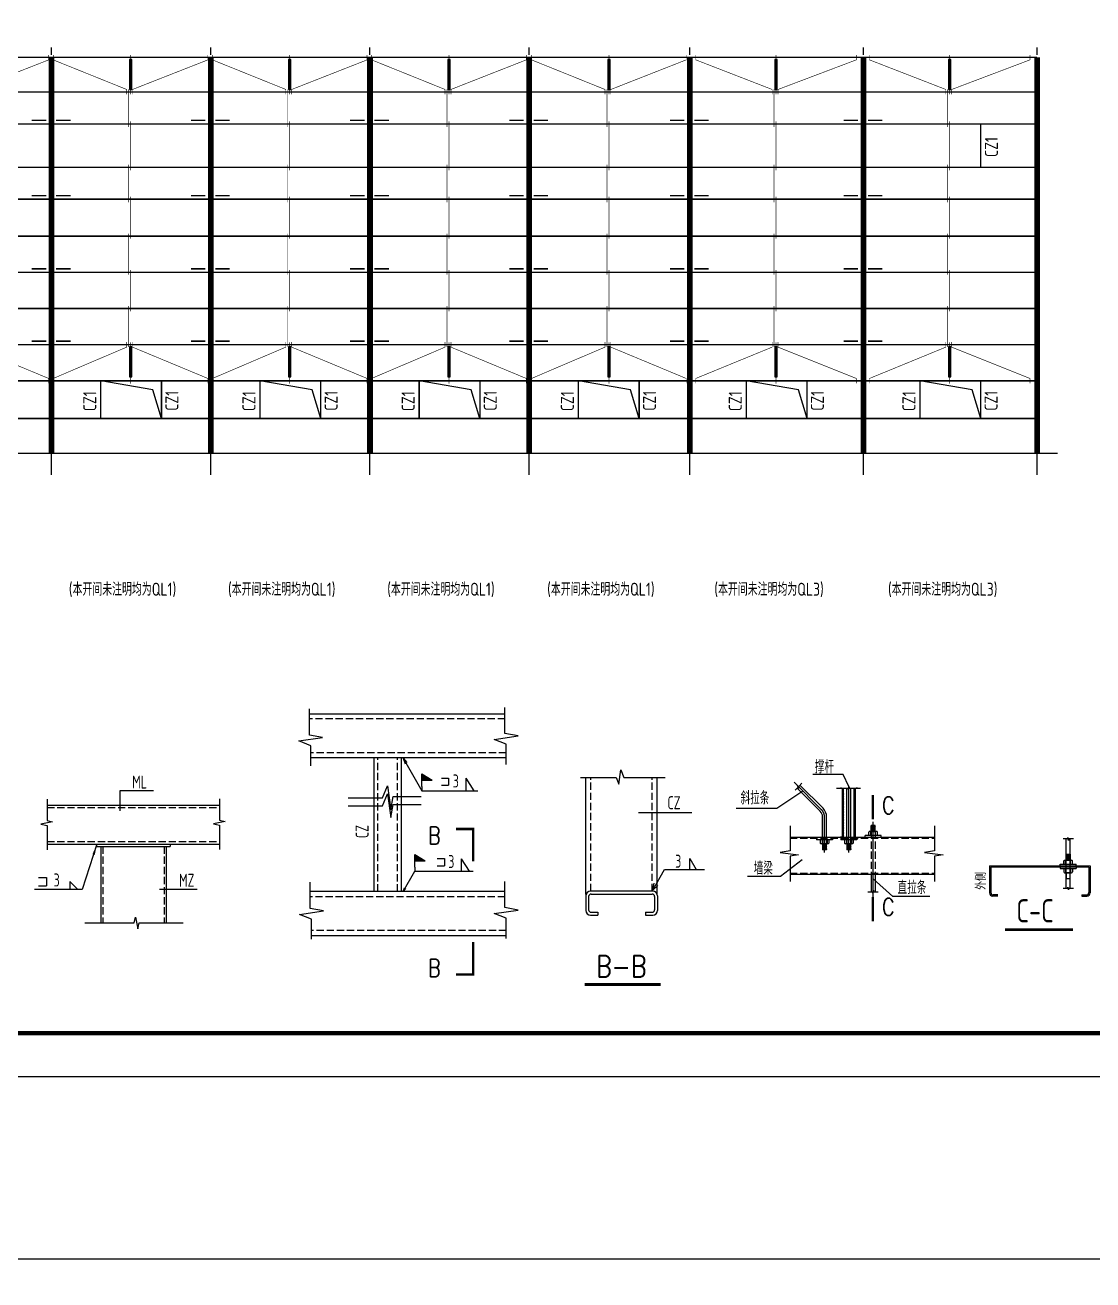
# Model space of a CAD drawing. Extents: x 9752569 to 9923256, y 1590558 to 2510207.
# Drawn here: x 9836714 to 9873603, y 1849983 to 1893345 of the extents above; entities that cross this region are included whole.
import ezdxf
from ezdxf.enums import TextEntityAlignment as Align

# ---------------------------------------------------------------- set-up
doc = ezdxf.new("R2010")
doc.units = 0
doc.header["$LTSCALE"] = 1000
doc.header["$MEASUREMENT"] = 0
for name, pattern in [('DASH', [0.35, 0.25, -0.1]), ('DASHDOT', [25.4, 12.7, -6.35, 0, -6.35]), ('DOTE', [2.42, 2, -0.2, 0.02, -0.2])]:
    doc.linetypes.add(name, pattern=pattern)
doc.layers.get('0').update_dxf_attribs({"linetype": 'CONTINUOUS'})
for name, color, linetype in [('03', 3, 'CONTINUOUS'), ('D', 4, 'CONTINUOUS'), ('DHX', 1, 'DASHDOT'), ('DIM', 3, 'CONTINUOUS'), ('DOTE', 8, 'DOTE'), ('L3', 3, 'CONTINUOUS'), ('PUB_TEXT', 7, 'CONTINUOUS'), ('PUB_TITLE', 4, 'CONTINUOUS'), ('WINDOW', 4, 'CONTINUOUS'), ('一般文字', 6, 'CONTINUOUS'), ('屋面隅撑', 6, 'CONTINUOUS'), ('柱', 2, 'CONTINUOUS'), ('标注文字', 3, 'CONTINUOUS'), ('梁', 4, 'CONTINUOUS'), ('檩条拉条', 1, 'CONTINUOUS'), ('洞口边线', 6, 'CONTINUOUS')]:
    doc.layers.add(name, color=color, linetype=linetype)
doc.styles.add('_HZTXT', font='atssdeng.shx', dxfattribs={"width": 0.8, "bigfont": 'atssdchn.shx'})
doc.styles.add('_TXT', font='SIMPLEX.shx', dxfattribs={"width": 0.6})
doc.styles.add('ROMANS', font='romans.shx', dxfattribs={"width": 0.75, "height": 300, "bigfont": 'hztxt.shx'})
doc.styles.add('TSSD_REIN', font='atssdeng.shx', dxfattribs={"width": 0.7, "bigfont": 'atssdchn.shx'})

# ---------------------------------------------------------------- blocks, each defined once
blk = doc.blocks.new('*X42')
at = {"color": 0}
for p, q in [((20847, 8048), (20858, 8059)), ((20849, 8033), (20878, 8062)), ((20851, 8017), (20898, 8064)), ((20861, 8009), (20918, 8066)), ((20881, 8012), (20920, 8050)), ((20901, 8014), (20922, 8035)), ((20921, 8017), (20924, 8019))]:
    blk.add_line(p, q, dxfattribs=at)
blk = doc.blocks.new('*X41')
at = {"color": 0}
for p, q in [((20622, 8017), (20636, 8031)), ((20624, 8002), (20656, 8034)), ((20626, 7986), (20676, 8036)), ((20639, 7981), (20692, 8035)), ((20659, 7984), (20694, 8020)), ((20679, 7986), (20696, 8004))]:
    blk.add_line(p, q, dxfattribs=at)
blk = doc.blocks.new('*X43')
at = {"color": 0}
for p, q in [((22073, 7790), (22086, 7802)), ((22085, 7787), (22100, 7802)), ((22099, 7787), (22114, 7802)), ((22113, 7787), (22128, 7802)), ((22127, 7787), (22142, 7802)), ((22142, 7787), (22157, 7802)), ((22156, 7787), (22171, 7802)), ((22170, 7787), (22185, 7802)), ((22184, 7787), (22199, 7802)), ((22198, 7787), (22213, 7802)), ((22212, 7787), (22227, 7802)), ((22226, 7787), (22241, 7802)), ((22241, 7787), (22256, 7802)), ((22255, 7787), (22270, 7802)), ((22269, 7787), (22284, 7802)), ((22283, 7787), (22298, 7802)), ((22297, 7787), (22312, 7802)), ((22311, 7787), (22326, 7802)), ((22325, 7787), (22340, 7802)), ((22340, 7787), (22355, 7802)), ((22354, 7787), (22369, 7802)), ((22368, 7787), (22383, 7802)), ((22382, 7787), (22397, 7802)), ((22396, 7787), (22411, 7802)), ((22410, 7787), (22425, 7802)), ((22424, 7787), (22439, 7802)), ((22439, 7787), (22454, 7802)), ((22453, 7787), (22468, 7802)), ((22467, 7787), (22482, 7802)), ((22481, 7787), (22496, 7802)), ((22495, 7787), (22510, 7802)), ((22509, 7787), (22524, 7802)), ((22523, 7787), (22538, 7802)), ((22538, 7787), (22553, 7802)), ((22552, 7787), (22567, 7802)), ((22566, 7787), (22581, 7802)), ((22580, 7787), (22595, 7802)), ((22594, 7787), (22609, 7802)), ((22608, 7787), (22623, 7802)), ((22622, 7787), (22626, 7791))]:
    blk.add_line(p, q, dxfattribs=at)
blk = doc.blocks.new('*X44')
at = {"color": 0}
for p, q in [((20622, 8017), (20636, 8031)), ((20624, 8002), (20656, 8034)), ((20626, 7986), (20676, 8036)), ((20639, 7981), (20692, 8035)), ((20659, 7984), (20694, 8020)), ((20679, 7986), (20696, 8004))]:
    blk.add_line(p, q, dxfattribs=at)
blk = doc.blocks.new('XHFY')
for p, q in [((0, 2.53), (0, 4.03)), ((0, 4.03), (2.5, 2.53)), ((0, 1.03), (0, 2.53)), ((0, 2.53), (2.5, 2.53)), ((0, 1.03), (0, 0))]:
    blk.add_line(p, q)
for points in [[(2.5, 2.53), (0, 2.53), (0, 4.03), (2.5, 2.53)], [(0, 4.03), (2.5, 2.53), (0, 4.03), (2.5, 2.53)], [(2.5, 2.53), (0, 2.53), (0, 4.03), (0, 2.53)]]:
    blk.add_solid(points)

msp = doc.modelspace()

# ---------------------------------------------------------------- linework, layer by layer
msp.add_line((9820262.2, 1878550.3), (9872386, 1878550.3))
at = {"const_width": 93.3}
msp.add_lwpolyline([(9856043.6, 1860190.9), (9858667.6, 1860190.9)], dxfattribs=at)
at = {"layer": '03', "const_width": 84.7}
for points in [[(9866003.1, 1866740.7), (9866003.1, 1865900.9)], [(9852194, 1864442.5), (9852194, 1865563), (9851601.1, 1865563)], [(9866003.1, 1862377.6), (9866003.1, 1863217.4)], [(9852194, 1861654), (9852194, 1860533.5), (9851601.1, 1860533.5)]]:
    msp.add_lwpolyline(points, dxfattribs=at)
at = {"layer": 'D'}
for p, q in [((9846539.2, 1868812.6), (9846539.2, 1869715.2)), ((9846539.2, 1869546.8), (9853292.1, 1869546.8)), ((9853292.1, 1868865), (9853292.1, 1869767.6)), ((9846169.7, 1868607.5), (9846990.8, 1868730.6)), ((9846580.3, 1868443.4), (9846169.7, 1868607.5)), ((9846990.8, 1868730.6), (9846539.2, 1868812.6)), ((9852922.6, 1868659.9), (9853743.7, 1868783)), ((9853333.1, 1868495.8), (9852922.6, 1868659.9)), ((9853743.7, 1868783), (9853292.1, 1868865)), ((9853333.1, 1867798.4), (9853333.1, 1868495.8)), ((9846580.3, 1867746), (9846580.3, 1868443.4)), ((9853335.5, 1868019.3), (9846580.3, 1868019.3)), ((9848770, 1863402.9), (9848770, 1868019.3)), ((9849717.7, 1863402.9), (9849717.7, 1868019.3)), ((9849773.2, 1868007.1), (9850420.3, 1866886.3)), ((9849773.2, 1868007.1), (9849902.6, 1867863.7)), ((9849773.2, 1868007.1), (9849843.6, 1867813.2)), ((9851094, 1867326.7), (9851344.8, 1867326.7)), ((9851344.8, 1867326.7), (9851344.8, 1867075.8)), ((9851937.6, 1867317.8), (9851937.6, 1866886.2)), ((9851937.6, 1867317.8), (9852213.6, 1866886.2)), ((9855899.9, 1867345), (9857139.1, 1867345)), ((9856090.9, 1863299.9), (9856090.9, 1867345)), ((9857139.1, 1867345), (9857226.3, 1867113.4)), ((9857226.3, 1867113.4), (9857296, 1867606.3)), ((9857296, 1867606.3), (9857400.6, 1867345)), ((9857400.6, 1867345), (9858829.4, 1867345)), ((9858553.8, 1863300), (9858553.8, 1867345)), ((9864974.5, 1867442.8), (9863923.4, 1867442.8)), ((9865172.6, 1867029.2), (9864974.5, 1867442.8)), ((9839993.9, 1866195.4), (9839993.9, 1866899.6)), ((9839993.9, 1866899.6), (9841151.9, 1866899.6)), ((9849065.9, 1866641), (9849230, 1867051.5)), ((9849065.9, 1866367.1), (9849230, 1866777.7)), ((9849230, 1867051.5), (9849353.1, 1866230.4)), ((9849230, 1866777.7), (9849353.1, 1865956.6)), ((9850420.4, 1866886.2), (9852349.5, 1866886.2)), ((9851094, 1867075.8), (9851344.8, 1867075.8)), ((9863582.8, 1866876.7), (9862682.3, 1866275.7)), ((9863419.4, 1867009.9), (9863315.5, 1866905.9)), ((9864180.7, 1866180.4), (9863385, 1866975.4)), ((9863459.6, 1866980.6), (9863401.9, 1867068)), ((9863401.9, 1867068), (9863445.6, 1867036.1)), ((9863419.4, 1867009.9), (9863459.6, 1866980.6)), ((9863445.6, 1867036.1), (9863553.3, 1867144)), ((9864279.6, 1866279.4), (9863483.9, 1867074.5)), ((9864747.8, 1866970.3), (9865152.2, 1866970.3)), ((9864920.6, 1866970.3), (9864878.6, 1866970.3)), ((9864948.6, 1865287.6), (9864948.6, 1866970.3)), ((9864990.6, 1865287.6), (9864990.6, 1866970.3)), ((9865102.6, 1865287.6), (9865102.6, 1866970.3)), ((9865152.2, 1866970.3), (9865159, 1866921.2)), ((9865159, 1866921.2), (9865180, 1867023.8)), ((9865180, 1867023.8), (9865188.4, 1866970.3)), ((9865188.4, 1866970.3), (9865571.3, 1866970.3)), ((9865242.5, 1865287.6), (9865242.5, 1866970.3)), ((9865354.5, 1865287.6), (9865354.5, 1866970.3)), ((9865396.5, 1865287.6), (9865396.5, 1866970.3)), ((9865466.5, 1866970.3), (9865424.5, 1866970.3)), ((9837474.8, 1866592.1), (9837474.8, 1865856.6)), ((9837474.8, 1866393.1), (9843432.2, 1866393.1)), ((9843432.2, 1866605.2), (9843432.2, 1865869.7)), ((9847874.5, 1866641), (9849065.9, 1866641)), ((9847874.5, 1866367.1), (9849065.9, 1866367.1)), ((9849353.1, 1866230.4), (9849435.2, 1866682)), ((9849353.1, 1865956.6), (9849435.2, 1866408.2)), ((9849435.2, 1866682), (9850400.6, 1866682)), ((9849435.2, 1866408.2), (9850400.6, 1866408.2)), ((9857902.9, 1866132.1), (9859744, 1866132.1)), ((9862682.3, 1866275.7), (9861277.1, 1866275.7)), ((9864262.8, 1865287.6), (9864262.8, 1865982.4)), ((9864402.7, 1865287.6), (9864402.7, 1865982.4)), ((9837665.2, 1865809.3), (9837263.1, 1865727.5)), ((9837263.1, 1865727.5), (9837474.8, 1865687.3)), ((9837474.8, 1865856.6), (9837665.2, 1865809.3)), ((9837474.8, 1865687.3), (9837474.8, 1864840.9)), ((9843622.7, 1865822.4), (9843220.6, 1865740.6)), ((9843220.6, 1865740.6), (9843432.2, 1865700.5)), ((9843432.2, 1865869.7), (9843622.7, 1865822.4)), ((9843432.2, 1865700.5), (9843432.2, 1864854)), ((9863139.7, 1865673.8), (9863139.7, 1864810.5)), ((9865864, 1865343.6), (9865864, 1865455.6)), ((9866132.7, 1865483.6), (9865892, 1865483.6)), ((9865926.7, 1865343.6), (9865926.7, 1865483.6)), ((9866082.3, 1865686.5), (9865942.4, 1865686.5)), ((9865942.4, 1865483.6), (9865942.4, 1865686.5)), ((9865942.4, 1865686.5), (9865942.4, 1865483.6)), ((9865942.4, 1865483.6), (9866082.3, 1865483.6)), ((9866082.3, 1865483.6), (9866082.3, 1865686.5)), ((9866098, 1865343.6), (9866098, 1865483.6)), ((9866160.7, 1865343.6), (9866160.7, 1865455.6)), ((9868131.6, 1865673.8), (9868131.6, 1864810.5)), ((9837474.8, 1865044.1), (9843432.2, 1865044.1)), ((9839196.7, 1865044.1), (9838691.1, 1863470.1)), ((9839185.5, 1865044.1), (9839185.5, 1864959.5)), ((9841725.1, 1865044.1), (9841725.1, 1864959.5)), ((9863139.7, 1865287.6), (9868131.6, 1865287.6)), ((9864052.8, 1865245.6), (9864052.8, 1865189.6)), ((9864612.7, 1865189.6), (9864052.8, 1865189.6)), ((9864184.4, 1865189.6), (9864184.4, 1865077.7)), ((9864453.1, 1865049.7), (9864212.4, 1865049.7)), ((9864247.1, 1865189.6), (9864247.1, 1865049.7)), ((9864262.8, 1865287.6), (9864264.1, 1864846.7)), ((9864262.8, 1865049.7), (9864402.7, 1865049.7)), ((9864402.7, 1864846.7), (9864402.7, 1865287.6)), ((9864418.4, 1865189.6), (9864418.4, 1865049.7)), ((9864481.1, 1865189.6), (9864481.1, 1865077.7)), ((9864612.7, 1865245.6), (9864612.7, 1865189.6)), ((9864920.6, 1865287.6), (9864878.6, 1865287.6)), ((9864892.6, 1865245.6), (9864892.6, 1865189.6)), ((9865452.5, 1865189.6), (9864892.6, 1865189.6)), ((9865024.2, 1865189.6), (9865024.2, 1865077.7)), ((9865292.9, 1865049.7), (9865052.2, 1865049.7)), ((9865086.9, 1865189.6), (9865086.9, 1865049.7)), ((9865102.6, 1865287.6), (9865103.9, 1864846.7)), ((9865102.6, 1865049.7), (9865242.5, 1865049.7)), ((9865242.5, 1864846.7), (9865242.5, 1865287.6)), ((9865258.2, 1865189.6), (9865258.2, 1865049.7)), ((9865320.9, 1865189.6), (9865320.9, 1865077.7)), ((9865452.5, 1865245.6), (9865452.5, 1865189.6)), ((9866292.3, 1865343.6), (9865732.4, 1865343.6)), ((9865732.4, 1865287.6), (9865732.4, 1865343.6)), ((9866292.3, 1865287.6), (9866292.3, 1865343.6)), ((9872732.3, 1865221.1), (9872579.9, 1865221.1)), ((9872678.2, 1864488), (9872678.2, 1865221.1)), ((9872740.7, 1865274.5), (9872732.3, 1865221.1)), ((9872761.8, 1865171.9), (9872740.7, 1865274.5)), ((9872768.5, 1865221.1), (9872761.8, 1865171.9)), ((9872932.4, 1865221.1), (9872768.5, 1865221.1)), ((9872818.2, 1864488), (9872818.2, 1865221.1)), ((9839185.5, 1864959.5), (9841725.1, 1864959.5)), ((9839326.6, 1864959.5), (9839326.6, 1862323.9)), ((9841584, 1864959.5), (9841584, 1862323.9)), ((9863139.7, 1864810.5), (9862797.6, 1864755.3)), ((9862797.6, 1864755.3), (9863438, 1864673.3)), ((9863438, 1864673.3), (9863139.7, 1864621.7)), ((9863139.7, 1864621.7), (9863139.7, 1863750.5)), ((9864402.7, 1864846.7), (9864262.8, 1864846.7)), ((9865242.5, 1864846.7), (9865102.6, 1864846.7)), ((9868131.6, 1864810.5), (9867789.6, 1864755.3)), ((9867789.6, 1864755.3), (9868430, 1864673.3)), ((9868430, 1864673.3), (9868131.6, 1864621.7)), ((9868131.6, 1864621.7), (9868131.6, 1863750.5)), ((9872678.2, 1864488), (9872678.2, 1864690.9)), ((9872678.2, 1864690.9), (9872818.2, 1864690.9)), ((9872818.2, 1864690.9), (9872818.2, 1864488)), ((9850952.6, 1864543.7), (9851203.5, 1864543.7)), ((9850952.6, 1864292.9), (9851203.5, 1864292.9)), ((9851203.5, 1864543.7), (9851203.5, 1864292.9)), ((9851781.1, 1864534.8), (9851781.1, 1864103.3)), ((9851781.1, 1864534.8), (9852057, 1864103.3)), ((9858398.7, 1863446.1), (9858806.8, 1864165.4)), ((9858806.8, 1864165.4), (9860186.6, 1864165.4)), ((9859682.4, 1864165.4), (9859682.4, 1864542.9)), ((9859682.4, 1864542.9), (9859897, 1864165.4)), ((9870034.9, 1864292), (9870034.9, 1863354.2)), ((9870034.9, 1864292), (9873504.8, 1864292)), ((9870076.9, 1864250), (9870076.9, 1863368.2)), ((9873462.8, 1864250), (9870076.9, 1864250)), ((9872468.2, 1864348), (9873028.1, 1864348)), ((9872468.2, 1864292), (9872468.2, 1864348)), ((9872468.2, 1864250), (9872468.2, 1864194.1)), ((9872468.2, 1864194.1), (9873028.1, 1864194.1)), ((9872599.8, 1864348), (9872599.8, 1864460)), ((9872599.8, 1864194.1), (9872599.8, 1864082.1)), ((9872627.8, 1864488), (9872868.5, 1864488)), ((9872662.5, 1864348), (9872662.5, 1864488)), ((9872662.5, 1864194.1), (9872662.5, 1864054.1)), ((9872678.2, 1864054.1), (9872678.2, 1864488)), ((9872818.2, 1864488), (9872678.2, 1864488)), ((9872818.2, 1864054.1), (9872818.2, 1864488)), ((9872833.8, 1864348), (9872833.8, 1864488)), ((9872833.8, 1864194.1), (9872833.8, 1864054.1)), ((9872896.5, 1864348), (9872896.5, 1864460)), ((9872896.5, 1864194.1), (9872896.5, 1864082.1)), ((9873028.1, 1864292), (9873028.1, 1864348)), ((9873028.1, 1864250), (9873028.1, 1864194.1)), ((9873462.8, 1864250), (9873462.8, 1863368.2)), ((9873504.8, 1864292), (9873504.8, 1863354.2)), ((9837174.4, 1863887.8), (9837456.5, 1863887.8)), ((9837456.5, 1863887.8), (9837456.5, 1863605.6)), ((9838536, 1863470.1), (9838253.9, 1863752.3)), ((9838253.9, 1863752.3), (9838253.9, 1863470.1)), ((9846566.6, 1862820.1), (9846566.6, 1863722.6)), ((9849772.6, 1863402.9), (9850176.9, 1864103.3)), ((9850176.9, 1864103.3), (9852189.4, 1864103.3)), ((9853292.1, 1862847.1), (9853292.1, 1863749.7)), ((9862811.7, 1863925.8), (9861668.8, 1863925.8)), ((9863139.7, 1863999.9), (9868131.6, 1863999.9)), ((9865942.4, 1863999.9), (9865942.4, 1863393.5)), ((9866012.4, 1863838.1), (9866695.1, 1863232.1)), ((9866082.3, 1863999.9), (9866082.3, 1863393.5)), ((9872627.8, 1864054.1), (9872868.5, 1864054.1)), ((9872818.2, 1864054.1), (9872678.2, 1864054.1)), ((9872678.2, 1864054.1), (9872678.2, 1863851.1)), ((9872678.2, 1863506.3), (9872678.2, 1864054.1)), ((9872678.2, 1863851.1), (9872818.2, 1863851.1)), ((9872818.2, 1863851.1), (9872818.2, 1864054.1)), ((9872818.2, 1863506.3), (9872818.2, 1864054.1)), ((9838691.1, 1863470.1), (9837034.7, 1863470.1)), ((9837174.4, 1863605.6), (9837456.5, 1863605.6)), ((9842656.3, 1863479.2), (9841351.5, 1863479.2)), ((9853292.1, 1863402.9), (9846579.5, 1863402.9)), ((9849772.6, 1863402.9), (9849818.6, 1863536.1)), ((9849772.6, 1863402.9), (9849865.2, 1863505.7)), ((9858394.8, 1863417.9), (9856257, 1863417.9)), ((9856266.5, 1863318.2), (9858378.2, 1863318.2)), ((9858398.7, 1863446.1), (9858448.6, 1863691.2)), ((9858398.7, 1863446.1), (9858577.9, 1863616.8)), ((9865828.1, 1863393.5), (9865992, 1863393.5)), ((9865992, 1863393.5), (9865998.8, 1863344.4)), ((9865998.8, 1863344.4), (9866019.8, 1863447)), ((9866019.8, 1863447), (9866028.2, 1863393.5)), ((9866028.2, 1863393.5), (9866180.6, 1863393.5)), ((9870314.8, 1863284.3), (9870160.9, 1863284.3)), ((9872732.3, 1863506.3), (9872579.9, 1863506.3)), ((9872740.7, 1863559.7), (9872732.3, 1863506.3)), ((9872761.8, 1863457.1), (9872740.7, 1863559.7)), ((9872768.5, 1863506.3), (9872761.8, 1863457.1)), ((9872932.4, 1863506.3), (9872768.5, 1863506.3)), ((9873224.9, 1863284.3), (9873378.9, 1863284.3)), ((9873224.9, 1863284.3), (9873224.9, 1863242.3)), ((9853743.7, 1862765), (9853292.1, 1862847.1)), ((9856083.8, 1863251.7), (9856083.8, 1862753.4)), ((9856183.5, 1863235.1), (9856183.5, 1862770)), ((9858461.2, 1863235.1), (9858461.2, 1862770)), ((9858560.9, 1863251.7), (9858560.9, 1862753.4)), ((9867965.8, 1863232.1), (9866695.1, 1863232.1)), ((9870314.8, 1863242.3), (9870146.9, 1863242.3)), ((9873224.9, 1863242.3), (9873392.9, 1863242.3)), ((9840482.1, 1862323.9), (9840529.5, 1862514.4)), ((9840529.5, 1862514.4), (9840611.3, 1862112.3)), ((9846197.1, 1862615), (9847018.2, 1862738)), ((9846607.7, 1862450.8), (9846197.1, 1862615)), ((9847018.2, 1862738), (9846566.6, 1862820.1)), ((9846607.7, 1861753.4), (9846607.7, 1862450.8)), ((9852922.6, 1862642), (9853743.7, 1862765)), ((9853333.1, 1862477.9), (9852922.6, 1862642)), ((9853333.1, 1861780.4), (9853333.1, 1862477.9)), ((9856249.9, 1862587.3), (9856499.1, 1862587.3)), ((9856266.5, 1862686.9), (9856499.1, 1862686.9)), ((9856499.1, 1862686.9), (9856499.1, 1862587.3)), ((9858145.6, 1862686.9), (9858378.2, 1862686.9)), ((9858145.6, 1862686.9), (9858145.6, 1862587.3)), ((9858145.6, 1862587.3), (9858394.8, 1862587.3)), ((9838773.2, 1862323.9), (9840482.1, 1862323.9)), ((9840611.3, 1862112.3), (9840651.4, 1862323.9)), ((9840651.4, 1862323.9), (9842176.3, 1862323.9)), ((9853335.5, 1861875.5), (9846607.7, 1861875.5))]:
    msp.add_line(p, q, dxfattribs=at)
at = {"layer": 'D', "linetype": 'DASH'}
for p, q in [((9853292.1, 1869367.1), (9846550, 1869367.1)), ((9853333.1, 1868199), (9846580.3, 1868199)), ((9848897.7, 1863402.9), (9848897.7, 1868019.3)), ((9849583, 1863402.9), (9849583, 1868019.3)), ((9856257, 1863417.9), (9856257, 1867345)), ((9858378.6, 1863417.9), (9858378.6, 1867345)), ((9837474.8, 1866308.5), (9843432.2, 1866308.5)), ((9865942.4, 1865483.6), (9865942.4, 1863999.9)), ((9866082.3, 1865483.6), (9866082.3, 1863999.9)), ((9837474.8, 1865128.8), (9843432.2, 1865128.8)), ((9863139.7, 1865245.6), (9868131.6, 1865245.6)), ((9839397.1, 1864959.5), (9839397.1, 1862323.9)), ((9841513.5, 1864959.5), (9841513.5, 1862323.9)), ((9863139.7, 1864037.9), (9868131.6, 1864037.9)), ((9853292.1, 1863223.2), (9846566.6, 1863223.2)), ((9853333.1, 1862055.2), (9846607.7, 1862055.2))]:
    msp.add_line(p, q, dxfattribs=at)
at = {"layer": 'D'}
msp.add_lwpolyline([(9839196.7, 1865044.1, 0, 84.7, 0), (9839081, 1864683.9, 84.7, 84.7, 0)], format="xyseb", dxfattribs=at)
for centre, radius, start, end in [((9850420.4, 1866886.4), 0.18, 210, 270), ((9863982.8, 1865982.4), 279.9, 0, 45.02515), ((9863982.8, 1865982.4), 419.9, 0, 45.02515), ((9865892, 1865455.6), 28, 90, 180), ((9866132.7, 1865455.6), 28, 0, 90), ((9866132.7, 1865455.6), 28, 0, 90), ((9864212.4, 1865077.7), 28, 180, 270), ((9864453.1, 1865077.7), 28, 270, 0), ((9864453.1, 1865077.7), 28, 270, 0), ((9865052.2, 1865077.7), 28, 180, 270), ((9865292.9, 1865077.7), 28, 270, 0), ((9865292.9, 1865077.7), 28, 270, 0), ((9872627.8, 1864460), 28, 90, 180), ((9872627.8, 1864460), 28, 90, 180), ((9872868.5, 1864460), 28, 0, 90), ((9872627.8, 1864082.1), 28, 180, 270), ((9872627.8, 1864082.1), 28, 180, 270), ((9872868.5, 1864082.1), 28, 270, 0), ((9856249.9, 1863251.7), 166.1, 90, 180), ((9856266.5, 1863235.1), 83.1, 90, 180), ((9858378.2, 1863235.1), 83.1, 0, 90), ((9858394.8, 1863251.7), 166.1, 0, 90), ((9870146.9, 1863354.2), 112, 180, 270), ((9870160.9, 1863368.2), 84, 180, 270), ((9873378.9, 1863368.2), 84, 270, 0), ((9873392.9, 1863354.2), 112, 270, 0), ((9856249.9, 1862753.4), 166.1, 180, 270), ((9856266.5, 1862770), 83.1, 180, 270), ((9858378.2, 1862770), 83.1, 270, 0), ((9858394.8, 1862753.4), 166.1, 270, 0)]:
    msp.add_arc(centre, radius, start, end, dxfattribs=at)
at = {"layer": 'DHX'}
for p, q in [((9864230.2, 1866229.9), (9863279.8, 1867179.4)), ((9865172.6, 1864752.6), (9865172.6, 1867029.2)), ((9864332.7, 1864752.6), (9864332.7, 1865982.4)), ((9866012.4, 1863222.7), (9866012.4, 1865807))]:
    msp.add_line(p, q, dxfattribs=at)
msp.add_arc((9863982.8, 1865982.4), 349.9, 0, 45.02515, dxfattribs=at)
at = {"layer": 'DIM'}
msp.add_line((9863555.2, 1864496.4), (9862811.7, 1863925.8), dxfattribs=at)
at = {"layer": 'DOTE'}
for p, q in [((9837627.4, 1877800.3), (9837627.4, 1892574.5)), ((9843127.4, 1877800.3), (9843127.4, 1892574.5)), ((9848627.4, 1877800.3), (9848627.4, 1892574.5)), ((9854127.4, 1877800.3), (9854127.4, 1892574.5)), ((9859677.4, 1877800.3), (9859677.4, 1892574.5)), ((9865677.4, 1877800.3), (9865677.4, 1892574.5)), ((9871677.4, 1877800.3), (9871677.4, 1892574.5))]:
    msp.add_line(p, q, dxfattribs=at)
at = {"layer": 'PUB_TITLE'}
for points in [[(9811805.5, 1857007.7), (9923255.5, 1857007.7), (9923255.5, 1920007.7), (9811805.5, 1920007.7)], [(9811805.5, 1787695.3), (9923255.5, 1787695.3), (9923255.5, 1850695.3), (9811805.5, 1850695.3)]]:
    msp.add_lwpolyline(points, close=True, dxfattribs=at)
at = {"layer": 'PUB_TITLE', "const_width": 150}
msp.add_lwpolyline([(9815555.5, 1858507.7), (9921755.5, 1858507.7), (9921755.5, 1918507.7), (9815555.5, 1918507.7)], close=True, dxfattribs=at)
at = {"layer": 'WINDOW', "color": 5, "const_width": 50}
msp.add_lwpolyline([(9869727.5, 1888430.3), (9869727.5, 1889930.3)], dxfattribs=at)
for points in [[(9841427.5, 1881050.3), (9839327.5, 1881050.3), (9839327.5, 1879750.3), (9841427.5, 1879750.3)], [(9846927.5, 1881050.3), (9844827.5, 1881050.3), (9844827.5, 1879750.3), (9846927.5, 1879750.3)], [(9852427.5, 1881050.3), (9850327.5, 1881050.3), (9850327.5, 1879750.3), (9852427.5, 1879750.3)], [(9857927.5, 1881050.3), (9855827.5, 1881050.3), (9855827.5, 1879750.3), (9857927.5, 1879750.3)], [(9863727.5, 1881050.3), (9861627.5, 1881050.3), (9861627.5, 1879750.3), (9863727.5, 1879750.3)], [(9869727.5, 1881050.3), (9867627.5, 1881050.3), (9867627.5, 1879750.3), (9869727.5, 1879750.3)]]:
    msp.add_lwpolyline(points, close=True, dxfattribs=at)
at = {"layer": '一般文字', "color": 2, "const_width": 93.3}
msp.add_lwpolyline([(9870563.9, 1862082.6), (9872911.9, 1862082.6)], dxfattribs=at)
at = {"layer": '屋面隅撑', "color": 6, "const_width": 50}
for points in [[(9836942.9, 1890052.9), (9837442.9, 1890052.9)], [(9837783.6, 1890052.9), (9838283.6, 1890052.9)], [(9842442.9, 1890052.9), (9842942.9, 1890052.9)], [(9843283.6, 1890052.9), (9843783.6, 1890052.9)], [(9847942.9, 1890052.9), (9848442.9, 1890052.9)], [(9848783.6, 1890052.9), (9849283.6, 1890052.9)], [(9853442.9, 1890052.9), (9853942.9, 1890052.9)], [(9854283.6, 1890052.9), (9854783.6, 1890052.9)], [(9858992.9, 1890052.9), (9859492.9, 1890052.9)], [(9859833.6, 1890052.9), (9860333.6, 1890052.9)], [(9864992.9, 1890052.9), (9865492.9, 1890052.9)], [(9865833.6, 1890052.9), (9866333.6, 1890052.9)], [(9836942.9, 1887452.9), (9837442.9, 1887452.9)], [(9837783.6, 1887452.9), (9838283.6, 1887452.9)], [(9842442.9, 1887452.9), (9842942.9, 1887452.9)], [(9843283.6, 1887452.9), (9843783.6, 1887452.9)], [(9847942.9, 1887452.9), (9848442.9, 1887452.9)], [(9848783.6, 1887452.9), (9849283.6, 1887452.9)], [(9853442.9, 1887452.9), (9853942.9, 1887452.9)], [(9854283.6, 1887452.9), (9854783.6, 1887452.9)], [(9858992.9, 1887452.9), (9859492.9, 1887452.9)], [(9859833.6, 1887452.9), (9860333.6, 1887452.9)], [(9864992.9, 1887452.9), (9865492.9, 1887452.9)], [(9865833.6, 1887452.9), (9866333.6, 1887452.9)], [(9836942.9, 1884922.9), (9837442.9, 1884922.9)], [(9837783.6, 1884922.9), (9838283.6, 1884922.9)], [(9842442.9, 1884922.9), (9842942.9, 1884922.9)], [(9843283.6, 1884922.9), (9843783.6, 1884922.9)], [(9847942.9, 1884922.9), (9848442.9, 1884922.9)], [(9848783.6, 1884922.9), (9849283.6, 1884922.9)], [(9853442.9, 1884922.9), (9853942.9, 1884922.9)], [(9854283.6, 1884922.9), (9854783.6, 1884922.9)], [(9858992.9, 1884922.9), (9859492.9, 1884922.9)], [(9859833.6, 1884922.9), (9860333.6, 1884922.9)], [(9864992.9, 1884922.9), (9865492.9, 1884922.9)], [(9865833.6, 1884922.9), (9866333.6, 1884922.9)], [(9836942.9, 1882422.9), (9837442.9, 1882422.9)], [(9837783.6, 1882422.9), (9838283.6, 1882422.9)], [(9842442.9, 1882422.9), (9842942.9, 1882422.9)], [(9843283.6, 1882422.9), (9843783.6, 1882422.9)], [(9847942.9, 1882422.9), (9848442.9, 1882422.9)], [(9848783.6, 1882422.9), (9849283.6, 1882422.9)], [(9853442.9, 1882422.9), (9853942.9, 1882422.9)], [(9854283.6, 1882422.9), (9854783.6, 1882422.9)], [(9858992.9, 1882422.9), (9859492.9, 1882422.9)], [(9859833.6, 1882422.9), (9860333.6, 1882422.9)], [(9864992.9, 1882422.9), (9865492.9, 1882422.9)], [(9865833.6, 1882422.9), (9866333.6, 1882422.9)]]:
    msp.add_lwpolyline(points, dxfattribs=at)
at = {"layer": '柱', "color": 2, "const_width": 200}
for points in [[(9837627.4, 1892230.3), (9837627.4, 1878550.3)], [(9843127.4, 1892230.3), (9843127.4, 1878550.3)], [(9848627.4, 1892230.3), (9848627.4, 1878550.3)], [(9854127.4, 1892230.3), (9854127.4, 1878550.3)], [(9859677.4, 1892230.3), (9859677.4, 1878550.3)], [(9865677.4, 1892230.3), (9865677.4, 1878550.3)], [(9871677.4, 1892230.3), (9871677.4, 1878550.3)]]:
    msp.add_lwpolyline(points, dxfattribs=at)
at = {"layer": '梁', "color": 150, "const_width": 50}
for points in [[(9871677.5, 1892230.3), (9821077.4, 1892230.3)], [(9871677.5, 1891030.3), (9821077.4, 1891030.3)], [(9871677.5, 1889930.3), (9821077.4, 1889930.3)], [(9871677.5, 1888430.3), (9821077.4, 1888430.3)], [(9871677.5, 1887330.3), (9821077.4, 1887330.3)], [(9871677.5, 1886050.3), (9821077.4, 1886050.3)], [(9871677.5, 1884800.3), (9821077.4, 1884800.3)], [(9871677.5, 1883550.3), (9821077.4, 1883550.3)], [(9871677.5, 1882300.3), (9821077.4, 1882300.3)], [(9871677.5, 1881050.3), (9821077.4, 1881050.3)], [(9871677.5, 1879750.3), (9821077.4, 1879750.3)]]:
    msp.add_lwpolyline(points, dxfattribs=at)
at = {"layer": '檩条拉条', "color": 1, "const_width": 20}
for points in [[(9837528.3, 1892308.2), (9837528.3, 1892143.1), (9834924.1, 1891120.2), (9834924.1, 1890946.9)], [(9837685.6, 1892308.2), (9837685.6, 1892143.1), (9840222.6, 1891120.2), (9840222.6, 1890946.9)], [(9840356.9, 1892316.9), (9840356.9, 1890951.4)], [(9843028.3, 1892308.2), (9843028.3, 1892143.1), (9840424.1, 1891120.2), (9840424.1, 1890946.9)], [(9843185.6, 1892308.2), (9843185.6, 1892143.1), (9845722.6, 1891120.2), (9845722.6, 1890946.9)], [(9845856.9, 1892316.9), (9845856.9, 1890951.4)], [(9848528.3, 1892308.2), (9848528.3, 1892143.1), (9845924.1, 1891120.2), (9845924.1, 1890946.9)], [(9848685.6, 1892308.2), (9848685.6, 1892143.1), (9851222.6, 1891120.2), (9851222.6, 1890946.9)], [(9851356.9, 1892316.9), (9851356.9, 1890951.4)], [(9854028.3, 1892308.2), (9854028.3, 1892143.1), (9851424.1, 1891120.2), (9851424.1, 1890946.9)], [(9854210.6, 1892308.2), (9854210.6, 1892143.1), (9856747.6, 1891120.2), (9856747.6, 1890946.9)], [(9856881.9, 1892316.9), (9856881.9, 1890951.4)], [(9859553.3, 1892308.2), (9859553.3, 1892143.1), (9856949.1, 1891120.2), (9856949.1, 1890946.9)], [(9859885.6, 1892308.2), (9859885.6, 1892143.1), (9862522.6, 1891120.2), (9862522.6, 1890946.9)], [(9862656.9, 1892316.9), (9862656.9, 1890951.4)], [(9865428.3, 1892308.2), (9865428.3, 1892143.1), (9862724.1, 1891120.2), (9862724.1, 1890946.9)], [(9865885.6, 1892308.2), (9865885.6, 1892143.1), (9868522.6, 1891120.2), (9868522.6, 1890946.9)], [(9868656.9, 1892316.9), (9868656.9, 1890951.4)], [(9871428.3, 1892308.2), (9871428.3, 1892143.1), (9868724.1, 1891120.2), (9868724.1, 1890946.9)], [(9840289.7, 1891120.1), (9840289.7, 1889821.7)], [(9845789.7, 1891120.1), (9845789.7, 1889821.7)], [(9851289.7, 1891120.1), (9851289.7, 1889821.7)], [(9856814.7, 1891120.1), (9856814.7, 1889821.7)], [(9862589.7, 1891120.1), (9862589.7, 1889821.7)], [(9868589.7, 1891120.1), (9868589.7, 1889821.7)], [(9840356.9, 1890016.9), (9840356.9, 1888328.7)], [(9845856.9, 1890016.9), (9845856.9, 1888328.7)], [(9851356.9, 1890016.9), (9851356.9, 1888328.7)], [(9856881.9, 1890016.9), (9856881.9, 1888328.7)], [(9862656.9, 1890016.9), (9862656.9, 1888328.7)], [(9868656.9, 1890016.9), (9868656.9, 1888328.7)], [(9840289.7, 1888520.1), (9840289.7, 1887221.7)], [(9845789.7, 1888520.1), (9845789.7, 1887221.7)], [(9851289.7, 1888520.1), (9851289.7, 1887221.7)], [(9856814.7, 1888520.1), (9856814.7, 1887221.7)], [(9862589.7, 1888520.1), (9862589.7, 1887221.7)], [(9868589.7, 1888520.1), (9868589.7, 1887221.7)], [(9840356.9, 1887416.9), (9840356.9, 1885963.6)], [(9845856.9, 1887416.9), (9845856.9, 1885963.6)], [(9851356.9, 1887416.9), (9851356.9, 1885963.6)], [(9856881.9, 1887416.9), (9856881.9, 1885963.6)], [(9862656.9, 1887416.9), (9862656.9, 1885963.6)], [(9868656.9, 1887416.9), (9868656.9, 1885963.6)], [(9840289.7, 1886140.1), (9840289.7, 1884720.8)], [(9845789.7, 1886140.1), (9845789.7, 1884720.8)], [(9851289.7, 1886140.1), (9851289.7, 1884720.8)], [(9856814.7, 1886140.1), (9856814.7, 1884720.8)], [(9862589.7, 1886140.1), (9862589.7, 1884720.8)], [(9868589.7, 1886140.1), (9868589.7, 1884720.8)], [(9840356.9, 1884886.9), (9840356.9, 1883459.1)], [(9845856.9, 1884886.9), (9845856.9, 1883459.1)], [(9851356.9, 1884886.9), (9851356.9, 1883459.1)], [(9856881.9, 1884886.9), (9856881.9, 1883459.1)], [(9862656.9, 1884886.9), (9862656.9, 1883459.1)], [(9868656.9, 1884886.9), (9868656.9, 1883459.1)], [(9840289.7, 1883635.6), (9840289.7, 1882216.3)], [(9845789.7, 1883635.6), (9845789.7, 1882216.3)], [(9851289.7, 1883635.6), (9851289.7, 1882216.3)], [(9856814.7, 1883635.6), (9856814.7, 1882216.3)], [(9862589.7, 1883635.6), (9862589.7, 1882216.3)], [(9868589.7, 1883635.6), (9868589.7, 1882216.3)], [(9837528.3, 1880969.1), (9837528.3, 1881134.2), (9834924.1, 1882216.7), (9834924.1, 1882390)], [(9837685.6, 1880969.1), (9837685.6, 1881134.2), (9840222.6, 1882216.7), (9840222.6, 1882390)], [(9840356.9, 1882386.9), (9840356.9, 1880959.1)], [(9843028.3, 1880969.1), (9843028.3, 1881134.2), (9840424.1, 1882216.7), (9840424.1, 1882390)], [(9843185.6, 1880969.1), (9843185.6, 1881134.2), (9845722.6, 1882216.7), (9845722.6, 1882390)], [(9845856.9, 1882386.9), (9845856.9, 1880959.1)], [(9848528.3, 1880969.1), (9848528.3, 1881134.2), (9845924.1, 1882216.7), (9845924.1, 1882390)], [(9848685.6, 1880969.1), (9848685.6, 1881134.2), (9851222.6, 1882216.7), (9851222.6, 1882390)], [(9851356.9, 1882386.9), (9851356.9, 1880959.1)], [(9854028.3, 1880969.1), (9854028.3, 1881134.2), (9851424.1, 1882216.7), (9851424.1, 1882390)], [(9854210.6, 1880969.1), (9854210.6, 1881134.2), (9856747.6, 1882216.7), (9856747.6, 1882390)], [(9856881.9, 1882386.9), (9856881.9, 1880959.1)], [(9859553.3, 1880969.1), (9859553.3, 1881134.2), (9856949.1, 1882216.7), (9856949.1, 1882390)], [(9859885.6, 1880969.1), (9859885.6, 1881134.2), (9862522.6, 1882216.7), (9862522.6, 1882390)], [(9862656.9, 1882386.9), (9862656.9, 1880959.1)], [(9865428.3, 1880969.1), (9865428.3, 1881134.2), (9862724.1, 1882216.7), (9862724.1, 1882390)], [(9865885.6, 1880969.1), (9865885.6, 1881134.2), (9868522.6, 1882216.7), (9868522.6, 1882390)], [(9868656.9, 1882386.9), (9868656.9, 1880959.1)], [(9871428.3, 1880969.1), (9871428.3, 1881134.2), (9868724.1, 1882216.7), (9868724.1, 1882390)]]:
    msp.add_lwpolyline(points, dxfattribs=at)
at = {"layer": '檩条拉条', "color": 3}
for points in [[(9840396.9, 1892153.7), (9840316.9, 1892153.7), (9840316.9, 1891114.9), (9840396.9, 1891114.9)], [(9845896.9, 1892153.7), (9845816.9, 1892153.7), (9845816.9, 1891114.9), (9845896.9, 1891114.9)], [(9851396.9, 1892153.7), (9851316.9, 1892153.7), (9851316.9, 1891114.9), (9851396.9, 1891114.9)], [(9856921.9, 1892153.7), (9856841.9, 1892153.7), (9856841.9, 1891114.9), (9856921.9, 1891114.9)], [(9862696.9, 1892153.7), (9862616.9, 1892153.7), (9862616.9, 1891114.9), (9862696.9, 1891114.9)], [(9868696.9, 1892153.7), (9868616.9, 1892153.7), (9868616.9, 1891114.9), (9868696.9, 1891114.9)], [(9840396.9, 1882223.7), (9840316.9, 1882223.7), (9840316.9, 1881184.9), (9840396.9, 1881184.9)], [(9845896.9, 1882223.7), (9845816.9, 1882223.7), (9845816.9, 1881184.9), (9845896.9, 1881184.9)], [(9851396.9, 1882223.7), (9851316.9, 1882223.7), (9851316.9, 1881184.9), (9851396.9, 1881184.9)], [(9856921.9, 1882223.7), (9856841.9, 1882223.7), (9856841.9, 1881184.9), (9856921.9, 1881184.9)], [(9862696.9, 1882223.7), (9862616.9, 1882223.7), (9862616.9, 1881184.9), (9862696.9, 1881184.9)], [(9868696.9, 1882223.7), (9868616.9, 1882223.7), (9868616.9, 1881184.9), (9868696.9, 1881184.9)]]:
    msp.add_lwpolyline(points, close=True, dxfattribs=at)
at = {"layer": '洞口边线'}
for points in [[(9841427.5, 1879750.3), (9841129, 1880738.6), (9839327.5, 1881050.3)], [(9846927.5, 1879750.3), (9846629, 1880738.6), (9844827.5, 1881050.3)], [(9852427.5, 1879750.3), (9852129, 1880738.6), (9850327.5, 1881050.3)], [(9857927.5, 1879750.3), (9857629, 1880738.6), (9855827.5, 1881050.3)], [(9863727.5, 1879750.3), (9863429, 1880738.6), (9861627.5, 1881050.3)], [(9869727.5, 1879750.3), (9869429, 1880738.6), (9867627.5, 1881050.3)]]:
    msp.add_lwpolyline(points, dxfattribs=at)

# ---------------------------------------------------------------- block references
at = {"layer": 'D', "xscale": 143.7605614885688, "yscale": 143.760561488336, "zscale": 143.7605614883944}
for p in [(9850420.4, 1866886.2), (9850176.9, 1864103.3)]:
    msp.add_blockref('XHFY', p, dxfattribs=at)
at = {"layer": 'D', "yscale": 2.799360000062734, "zscale": 2.799360000000001}
for name, p, xscale, rotation in [('*X43', (9886790.1, 1928626.6), -2.799360000062734, 90), ('*X43', (9887196, 1928626.6), -2.799360000062734, 90), ('*X41', (9881086.5, 1925751.9), -2.799359999853563, 97.12501634890182), ('*X42', (9879406.9, 1925751.9), -2.799359999853563, 97.12501634890182), ('*X42', (9880246.7, 1925751.9), -2.799359999853563, 97.12501634890182), ('*X44', (9857674, 1924756.3), 2.799359999853563, 262.8749836510982)]:
    msp.add_blockref(name, p, dxfattribs=dict(at, xscale=xscale, rotation=rotation))

# ---------------------------------------------------------------- texts
at = {"layer": 'D', "style": 'TSSD_REIN', "width": 0.7}
for s, p in [('撑杆', (9863998.7, 1867489.5)), ('ML', (9840414.7, 1866963.7)), ('3', (9851488.4, 1866997.8)), ('斜拉条', (9861431.6, 1866412.5)), ('CZ', (9858905.4, 1866248.3)), ('3', (9851331.9, 1864214.9)), ('3', (9859172.1, 1864226.9)), ('墙梁', (9861886.8, 1863984.3)), ('3', (9837699.2, 1863576.2)), ('MZ', (9842033.6, 1863566.2)), ('直拉条', (9866857.6, 1863315.5))]:
    msp.add_text(s, height=450, dxfattribs=at).set_placement(p)
for s, height, p in [('CZ', 450, (9848581, 1865249.6)), ('外侧', 337.5, (9869905.4, 1863462.8))]:
    msp.add_text(s, height=height, rotation=90, dxfattribs=at).set_placement(p)
at = {"layer": 'L3', "style": 'ROMANS', "width": 0.8}
for p in [(9866532.8, 1866380.7), (9866532.8, 1862870.1)]:
    msp.add_text('C', height=600, dxfattribs=at).set_placement(p, align=Align.MIDDLE)
for p in [(9850638.3, 1865035.3), (9850638.3, 1860461.2)]:
    msp.add_text('B', height=600, dxfattribs=at).set_placement(p)
at = {"layer": 'PUB_TEXT', "style": '_TXT', "width": 0.8}
msp.add_text('B-B', height=746.5, dxfattribs=at).set_placement((9856438.6, 1860446.3))
at = {"layer": '一般文字', "color": 2, "style": '_HZTXT', "width": 0.8}
msp.add_text('C-C', height=800, dxfattribs=at).set_placement((9870958.8, 1862338))
at = {"layer": '标注文字', "color": 6, "style": 'TSSD_REIN', "width": 0.8}
for p in [(9870321.7, 1888786.1), (9839172.7, 1880001.9), (9842010.4, 1880017.2), (9844672.7, 1880001.9), (9847510.4, 1880017.2), (9850172.7, 1880001.9), (9853010.4, 1880017.2), (9855672.7, 1880001.9), (9858510.4, 1880017.2), (9861472.7, 1880001.9), (9864310.4, 1880017.2), (9867472.7, 1880001.9), (9870310.4, 1880017.2)]:
    msp.add_text('CZ1', height=450, rotation=90, dxfattribs=at).set_placement(p)
for s, p in [('(本开间未注明均为QL1)', (9838224.5, 1873625.4)), ('(本开间未注明均为QL1)', (9843724.5, 1873625.4)), ('(本开间未注明均为QL1)', (9849224.5, 1873625.4)), ('(本开间未注明均为QL1)', (9854749.5, 1873625.4)), ('(本开间未注明均为QL3)', (9860524.5, 1873625.4)), ('(本开间未注明均为QL3)', (9866524.5, 1873625.4))]:
    msp.add_text(s, height=450, dxfattribs=at).set_placement(p)

doc.saveas('drawing.dxf')
